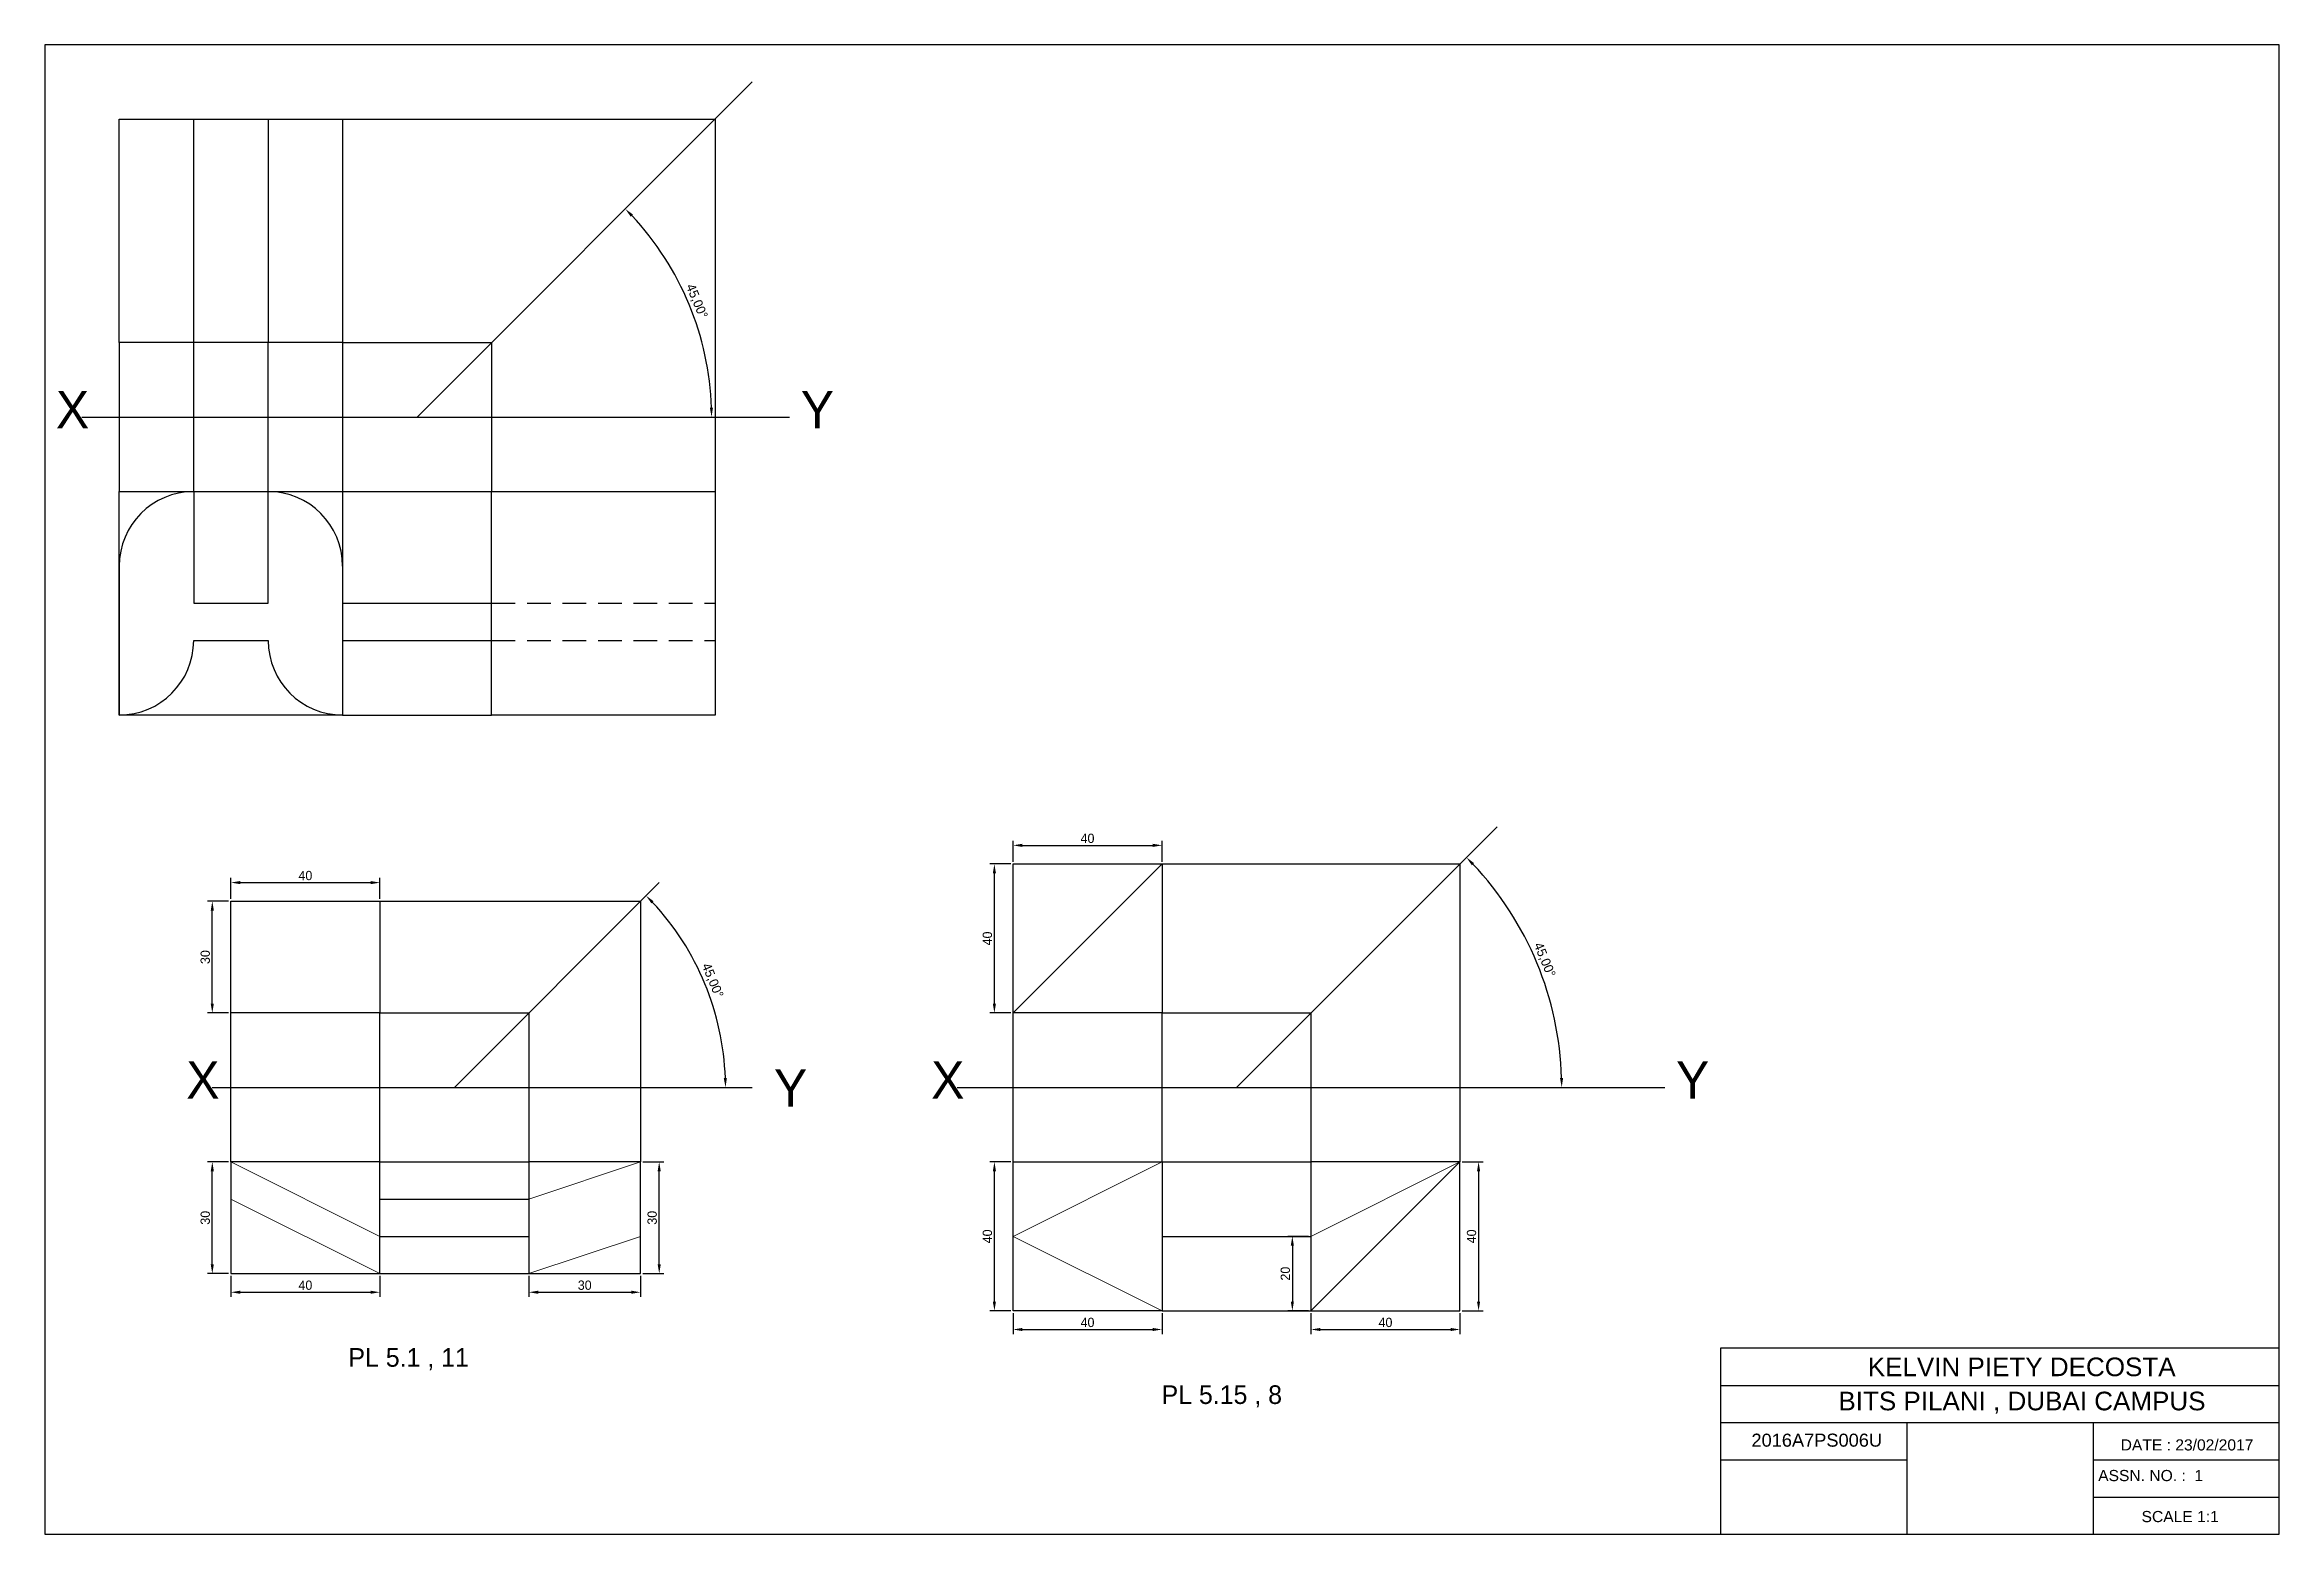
# Model space of a CAD drawing. Header units: millimetres. Extents: x 0 to 600, y 0 to 400.
import ezdxf

# ---------------------------------------------------------------- set-up
doc = ezdxf.new("R2010")
doc.units = ezdxf.units.MM
doc.linetypes.add('HIDDEN', pattern=[9.525, 6.35, -3.175])
doc.dimstyles.new('ISO-25', dxfattribs={"dimtxt": 2.5, "dimasz": 2.5, "dimexe": 1.25, "dimexo": 0.625, "dimtad": 1, "dimtxsty": 'Standard', "dimcen": 2.5, "dimadec": 0, "dimazin": 0, "dimtfac": 1, "dimtmove": 0, "dimatfit": 3, "dimfxl": 1, "dimarcsym": 0})

# ---------------------------------------------------------------- blocks, each defined once
blk = doc.blocks.new('*D1')
at = {"color": 0, "lineweight": -2, "transparency": 16777216}
blk.add_arc((100, 300), 79.06, 1.81193, 43.18807, dxfattribs=at)
at = {"color": 0, "transparency": 16777216}
for points in [[(157.34, 353.82), (157.94, 354.4), (155.9, 355.9)], [(179.43, 302.51), (178.6, 302.49), (179.06, 300)]]:
    blk.add_solid(points, dxfattribs=at)
at = {"layer": 'Defpoints', "color": 0, "transparency": 16777216}
for p in [(190, 390), (176.36, 320.46), (10, 300), (100, 300), (200, 300)]:
    blk.add_point(p, dxfattribs=at)
at = {"color": 0, "transparency": 16777216, "insert": (174.96, 331.05), "char_height": 2.5, "attachment_point": 5, "rotation": 292.5}
blk.add_mtext('45,00°', dxfattribs=at)
blk = doc.blocks.new('*D8')
at = {"color": 0, "lineweight": -2, "transparency": 16777216}
blk.add_arc((110, 120), 72.8, 1.96764, 43.03236, dxfattribs=at)
at = {"color": 0, "transparency": 16777216}
for points in [[(162.92, 169.39), (163.51, 169.97), (161.48, 171.48)], [(183.17, 122.51), (182.34, 122.49), (182.8, 120)]]:
    blk.add_solid(points, dxfattribs=at)
at = {"layer": 'Defpoints', "color": 0, "transparency": 16777216}
for p in [(170, 180), (180.32, 138.84), (45, 120), (110, 120), (190, 120)]:
    blk.add_point(p, dxfattribs=at)
at = {"color": 0, "transparency": 16777216, "insert": (179.18, 148.66), "char_height": 2.5, "attachment_point": 5, "rotation": 292.5}
blk.add_mtext('45,00°', dxfattribs=at)
blk = doc.blocks.new('*D9')
at = {"color": 0, "lineweight": -2, "transparency": 16777216}
for p, q in [((50, 69.38), (50, 63.75)), ((90, 69.38), (90, 63.75)), ((52.5, 65), (87.5, 65))]:
    blk.add_line(p, q, dxfattribs=at)
at = {"color": 0, "transparency": 16777216}
for points in [[(52.5, 65.42), (52.5, 64.58), (50, 65)], [(87.5, 65.42), (87.5, 64.58), (90, 65)]]:
    blk.add_solid(points, dxfattribs=at)
at = {"layer": 'Defpoints', "color": 0, "transparency": 16777216}
for p in [(50, 70), (90, 70), (90, 65)]:
    blk.add_point(p, dxfattribs=at)
at = {"color": 0, "transparency": 16777216, "insert": (70, 66.88), "char_height": 2.5, "attachment_point": 5}
blk.add_mtext('40', dxfattribs=at)
blk = doc.blocks.new('*D10')
at = {"color": 0, "lineweight": -2, "transparency": 16777216}
for p, q in [((49.38, 100), (43.75, 100)), ((45, 72.5), (45, 97.5)), ((49.38, 70), (43.75, 70))]:
    blk.add_line(p, q, dxfattribs=at)
at = {"color": 0, "transparency": 16777216}
for points in [[(44.58, 97.5), (45.42, 97.5), (45, 100)], [(44.58, 72.5), (45.42, 72.5), (45, 70)]]:
    blk.add_solid(points, dxfattribs=at)
at = {"layer": 'Defpoints', "color": 0, "transparency": 16777216}
for p in [(45, 100), (50, 100), (50, 70)]:
    blk.add_point(p, dxfattribs=at)
at = {"color": 0, "transparency": 16777216, "insert": (43.12, 85), "char_height": 2.5, "attachment_point": 5, "rotation": 90}
blk.add_mtext('30', dxfattribs=at)
blk = doc.blocks.new('*D11')
at = {"color": 0, "lineweight": -2, "transparency": 16777216}
for p, q in [((50, 170.62), (50, 176.25)), ((52.5, 175), (87.5, 175)), ((90, 170.62), (90, 176.25))]:
    blk.add_line(p, q, dxfattribs=at)
at = {"color": 0, "transparency": 16777216}
for points in [[(52.5, 175.42), (52.5, 174.58), (50, 175)], [(87.5, 175.42), (87.5, 174.58), (90, 175)]]:
    blk.add_solid(points, dxfattribs=at)
at = {"layer": 'Defpoints', "color": 0, "transparency": 16777216}
for p in [(90, 175), (50, 170), (90, 170)]:
    blk.add_point(p, dxfattribs=at)
at = {"color": 0, "transparency": 16777216, "insert": (70, 176.88), "char_height": 2.5, "attachment_point": 5}
blk.add_mtext('40', dxfattribs=at)
blk = doc.blocks.new('*D12')
at = {"color": 0, "lineweight": -2, "transparency": 16777216}
for p, q in [((49.38, 170), (43.75, 170)), ((45, 142.5), (45, 167.5)), ((49.38, 140), (43.75, 140))]:
    blk.add_line(p, q, dxfattribs=at)
at = {"color": 0, "transparency": 16777216}
for points in [[(44.58, 167.5), (45.42, 167.5), (45, 170)], [(44.58, 142.5), (45.42, 142.5), (45, 140)]]:
    blk.add_solid(points, dxfattribs=at)
at = {"layer": 'Defpoints', "color": 0, "transparency": 16777216}
for p in [(45, 170), (50, 170), (50, 140)]:
    blk.add_point(p, dxfattribs=at)
at = {"color": 0, "transparency": 16777216, "insert": (43.12, 155), "char_height": 2.5, "attachment_point": 5, "rotation": 90}
blk.add_mtext('30', dxfattribs=at)
blk = doc.blocks.new('*D13')
at = {"color": 0, "lineweight": -2, "transparency": 16777216}
for p, q in [((130, 69.38), (130, 63.75)), ((160, 69.38), (160, 63.75)), ((132.5, 65), (157.5, 65))]:
    blk.add_line(p, q, dxfattribs=at)
at = {"color": 0, "transparency": 16777216}
for points in [[(132.5, 65.42), (132.5, 64.58), (130, 65)], [(157.5, 65.42), (157.5, 64.58), (160, 65)]]:
    blk.add_solid(points, dxfattribs=at)
at = {"layer": 'Defpoints', "color": 0, "transparency": 16777216}
for p in [(130, 70), (160, 70), (160, 65)]:
    blk.add_point(p, dxfattribs=at)
at = {"color": 0, "transparency": 16777216, "insert": (145, 66.88), "char_height": 2.5, "attachment_point": 5}
blk.add_mtext('30', dxfattribs=at)
blk = doc.blocks.new('*D14')
at = {"color": 0, "lineweight": -2, "transparency": 16777216}
for p, q in [((160.62, 100), (166.25, 100)), ((165, 72.5), (165, 97.5)), ((160.62, 70), (166.25, 70))]:
    blk.add_line(p, q, dxfattribs=at)
at = {"color": 0, "transparency": 16777216}
for points in [[(164.58, 97.5), (165.42, 97.5), (165, 100)], [(164.58, 72.5), (165.42, 72.5), (165, 70)]]:
    blk.add_solid(points, dxfattribs=at)
at = {"layer": 'Defpoints', "color": 0, "transparency": 16777216}
for p in [(160, 100), (165, 100), (160, 70)]:
    blk.add_point(p, dxfattribs=at)
at = {"color": 0, "transparency": 16777216, "insert": (163.12, 85), "char_height": 2.5, "attachment_point": 5, "rotation": 90}
blk.add_mtext('30', dxfattribs=at)
blk = doc.blocks.new('*D16')
at = {"color": 0, "lineweight": -2, "transparency": 16777216}
blk.add_arc((320, 120), 87.32, 1.64043, 43.35957, dxfattribs=at)
at = {"color": 0, "transparency": 16777216}
for points in [[(383.19, 179.66), (383.79, 180.24), (381.75, 181.75)], [(407.7, 122.51), (406.87, 122.49), (407.32, 120)]]:
    blk.add_solid(points, dxfattribs=at)
at = {"layer": 'Defpoints', "color": 0, "transparency": 16777216}
for p in [(390, 190), (404.35, 142.6), (245, 120), (320, 120), (435, 120)]:
    blk.add_point(p, dxfattribs=at)
at = {"color": 0, "transparency": 16777216, "insert": (402.6, 154.21), "char_height": 2.5, "attachment_point": 5, "rotation": 292.5}
blk.add_mtext('45,00°', dxfattribs=at)
blk = doc.blocks.new('*D17')
at = {"color": 0, "lineweight": -2, "transparency": 16777216}
for p, q in [((260, 59.38), (260, 53.75)), ((262.5, 55), (297.5, 55)), ((300, 59.38), (300, 53.75))]:
    blk.add_line(p, q, dxfattribs=at)
at = {"color": 0, "transparency": 16777216}
for points in [[(262.5, 55.42), (262.5, 54.58), (260, 55)], [(297.5, 55.42), (297.5, 54.58), (300, 55)]]:
    blk.add_solid(points, dxfattribs=at)
at = {"layer": 'Defpoints', "color": 0, "transparency": 16777216}
for p in [(260, 60), (300, 60), (300, 55)]:
    blk.add_point(p, dxfattribs=at)
at = {"color": 0, "transparency": 16777216, "insert": (280, 56.88), "char_height": 2.5, "attachment_point": 5}
blk.add_mtext('40', dxfattribs=at)
blk = doc.blocks.new('*D18')
at = {"color": 0, "lineweight": -2, "transparency": 16777216}
for p, q in [((259.38, 100), (253.75, 100)), ((255, 62.5), (255, 97.5)), ((259.38, 60), (253.75, 60))]:
    blk.add_line(p, q, dxfattribs=at)
at = {"color": 0, "transparency": 16777216}
for points in [[(254.58, 97.5), (255.42, 97.5), (255, 100)], [(254.58, 62.5), (255.42, 62.5), (255, 60)]]:
    blk.add_solid(points, dxfattribs=at)
at = {"layer": 'Defpoints', "color": 0, "transparency": 16777216}
for p in [(255, 100), (260, 100), (260, 60)]:
    blk.add_point(p, dxfattribs=at)
at = {"color": 0, "transparency": 16777216, "insert": (253.12, 80), "char_height": 2.5, "attachment_point": 5, "rotation": 90}
blk.add_mtext('40', dxfattribs=at)
blk = doc.blocks.new('*D19')
at = {"color": 0, "lineweight": -2, "transparency": 16777216}
for p, q in [((259.38, 180), (253.75, 180)), ((255, 142.5), (255, 177.5)), ((259.38, 140), (253.75, 140))]:
    blk.add_line(p, q, dxfattribs=at)
at = {"color": 0, "transparency": 16777216}
for points in [[(254.58, 177.5), (255.42, 177.5), (255, 180)], [(254.58, 142.5), (255.42, 142.5), (255, 140)]]:
    blk.add_solid(points, dxfattribs=at)
at = {"layer": 'Defpoints', "color": 0, "transparency": 16777216}
for p in [(255, 180), (260, 180), (260, 140)]:
    blk.add_point(p, dxfattribs=at)
at = {"color": 0, "transparency": 16777216, "insert": (253.12, 160), "char_height": 2.5, "attachment_point": 5, "rotation": 90}
blk.add_mtext('40', dxfattribs=at)
blk = doc.blocks.new('*D20')
at = {"color": 0, "lineweight": -2, "transparency": 16777216}
for p, q in [((260, 180.62), (260, 186.25)), ((300, 180.62), (300, 186.25)), ((262.5, 185), (297.5, 185))]:
    blk.add_line(p, q, dxfattribs=at)
at = {"color": 0, "transparency": 16777216}
for points in [[(262.5, 185.42), (262.5, 184.58), (260, 185)], [(297.5, 185.42), (297.5, 184.58), (300, 185)]]:
    blk.add_solid(points, dxfattribs=at)
at = {"layer": 'Defpoints', "color": 0, "transparency": 16777216}
for p in [(260, 180), (300, 185), (300, 180)]:
    blk.add_point(p, dxfattribs=at)
at = {"color": 0, "transparency": 16777216, "insert": (280, 186.88), "char_height": 2.5, "attachment_point": 5}
blk.add_mtext('40', dxfattribs=at)
blk = doc.blocks.new('*D21')
at = {"color": 0, "lineweight": -2, "transparency": 16777216}
for p, q in [((380.62, 100), (386.25, 100)), ((385, 97.5), (385, 62.5)), ((380.62, 60), (386.25, 60))]:
    blk.add_line(p, q, dxfattribs=at)
at = {"color": 0, "transparency": 16777216}
for points in [[(384.58, 97.5), (385.42, 97.5), (385, 100)], [(384.58, 62.5), (385.42, 62.5), (385, 60)]]:
    blk.add_solid(points, dxfattribs=at)
at = {"layer": 'Defpoints', "color": 0, "transparency": 16777216}
for p in [(380, 100), (380, 60), (385, 60)]:
    blk.add_point(p, dxfattribs=at)
at = {"color": 0, "transparency": 16777216, "insert": (383.12, 80), "char_height": 2.5, "attachment_point": 5, "rotation": 90}
blk.add_mtext('40', dxfattribs=at)
blk = doc.blocks.new('*D22')
at = {"color": 0, "lineweight": -2, "transparency": 16777216}
for p, q in [((340, 59.38), (340, 53.75)), ((342.5, 55), (377.5, 55)), ((380, 59.38), (380, 53.75))]:
    blk.add_line(p, q, dxfattribs=at)
at = {"color": 0, "transparency": 16777216}
for points in [[(342.5, 55.42), (342.5, 54.58), (340, 55)], [(377.5, 55.42), (377.5, 54.58), (380, 55)]]:
    blk.add_solid(points, dxfattribs=at)
at = {"layer": 'Defpoints', "color": 0, "transparency": 16777216}
for p in [(340, 60), (380, 60), (380, 55)]:
    blk.add_point(p, dxfattribs=at)
at = {"color": 0, "transparency": 16777216, "insert": (360, 56.88), "char_height": 2.5, "attachment_point": 5}
blk.add_mtext('40', dxfattribs=at)
blk = doc.blocks.new('*D23')
at = {"color": 0, "lineweight": -2, "transparency": 16777216}
for p, q in [((339.38, 80), (333.75, 80)), ((335, 77.5), (335, 62.5)), ((339.38, 60), (333.75, 60))]:
    blk.add_line(p, q, dxfattribs=at)
at = {"color": 0, "transparency": 16777216}
for points in [[(334.58, 77.5), (335.42, 77.5), (335, 80)], [(334.58, 62.5), (335.42, 62.5), (335, 60)]]:
    blk.add_solid(points, dxfattribs=at)
at = {"layer": 'Defpoints', "color": 0, "transparency": 16777216}
for p in [(340, 80), (335, 60), (340, 60)]:
    blk.add_point(p, dxfattribs=at)
at = {"color": 0, "transparency": 16777216, "insert": (333.12, 70), "char_height": 2.5, "attachment_point": 5, "rotation": 90}
blk.add_mtext('20', dxfattribs=at)

msp = doc.modelspace()

# ---------------------------------------------------------------- linework, layer by layer
at = {"color": 141, "true_color": 0xadddf7}
for p, q in [((100, 300), (190, 390)), ((80, 380), (180, 380)), ((180, 380), (180, 280)), ((20, 320), (20, 280)), ((40, 280), (40, 320)), ((60, 280), (60, 320)), ((80, 320), (80, 280)), ((80, 320), (120, 320)), ((120, 320), (120, 280)), ((10, 300), (200, 300)), ((80, 280), (120, 280)), ((80, 250), (120, 250)), ((80, 240), (120, 240)), ((80, 220), (120, 220)), ((320, 120), (390, 190)), ((300, 180), (380, 180)), ((380, 180), (380, 100)), ((110, 120), (165, 175)), ((90, 170), (160, 170)), ((160, 170), (160, 100)), ((50, 100), (50, 140)), ((90, 140), (130, 140)), ((90, 100), (90, 140)), ((130, 140), (130, 100)), ((260, 100), (260, 140)), ((300, 140), (340, 140)), ((300, 100), (300, 140)), ((340, 140), (340, 100)), ((45, 120), (190, 120)), ((245, 120), (435, 120)), ((90, 100), (130, 100)), ((300, 100), (340, 100)), ((90, 90), (130, 90)), ((90, 80), (130, 80)), ((300, 80), (340, 80)), ((90, 70), (130, 70)), ((300, 60), (340, 60))]:
    msp.add_line(p, q, dxfattribs=at)
for p, q in [((40, 320), (40, 380)), ((60, 380), (60, 320)), ((40, 280), (40, 250)), ((60, 250), (60, 280)), ((20, 260), (20, 220)), ((80, 260), (80, 220)), ((40, 250), (60, 250)), ((40, 240), (60, 240)), ((450, 40), (600, 40)), ((500, 30), (500, 0)), ((550, 30), (550, 0)), ((450, 20), (500, 20)), ((550, 20), (600, 20)), ((550, 10), (600, 10))]:
    msp.add_line(p, q)
at = {"color": 240, "linetype": 'HIDDEN', "true_color": 0xed1f24}
for p, q in [((120, 250), (180, 250)), ((120, 240), (180, 240))]:
    msp.add_line(p, q, dxfattribs=at)
at = {"lineweight": 20}
for p, q in [((260, 140), (260, 180)), ((260, 180), (300, 180)), ((260, 140), (300, 180)), ((300, 180), (300, 140)), ((300, 140), (260, 140)), ((50, 90), (50, 100)), ((50, 100), (90, 80)), ((160, 100), (130, 90)), ((160, 100), (160, 80)), ((260, 80), (300, 100)), ((260, 80), (260, 100)), ((260, 100), (300, 100)), ((300, 100), (300, 60)), ((380, 100), (340, 60)), ((340, 80), (380, 100)), ((380, 100), (340, 100)), ((340, 100), (340, 80)), ((380, 60), (380, 100)), ((50, 90), (50, 70)), ((90, 70), (50, 90)), ((130, 90), (130, 70)), ((90, 80), (90, 70)), ((160, 80), (130, 70)), ((160, 70), (160, 80)), ((260, 80), (260, 60)), ((300, 60), (260, 80)), ((340, 60), (340, 80)), ((50, 70), (90, 70)), ((130, 70), (160, 70)), ((260, 60), (300, 60)), ((340, 60), (380, 60))]:
    msp.add_line(p, q, dxfattribs=at)
at = {"lineweight": 30}
msp.add_line((450, 30), (600, 30), dxfattribs=at)
for points in [[(0, 400), (0, 0), (600, 0), (600, 400), (0, 400)], [(20, 320), (20, 380), (80, 380), (80, 320), (20, 320)], [(120, 280), (180, 280), (180, 220), (120, 220), (120, 280)], [(600, 50), (450, 50), (450, 0), (600, 0), (600, 50)]]:
    msp.add_lwpolyline(points)
at = {"color": 40, "true_color": 0xf8d731}
for points in [[(20, 380), (80, 380), (80, 320), (20, 320)], [(20, 280), (80, 280), (80, 220), (20, 220)], [(120, 280), (180, 280), (180, 220), (120, 220)]]:
    msp.add_lwpolyline(points, close=True, dxfattribs=at)
for points in [[(260, 140), (260, 180), (300, 180), (300, 140), (260, 140)], [(50, 140), (50, 170), (90, 170), (90, 140), (50, 140)], [(50, 100), (50, 70), (90, 70), (90, 100), (50, 100)], [(130, 100), (130, 70), (160, 70), (160, 100), (130, 100)], [(260, 60), (260, 100), (300, 100), (300, 60), (260, 60)], [(340, 100), (340, 60), (380, 60), (380, 100), (340, 100)]]:
    msp.add_lwpolyline(points, dxfattribs=at)
at = {"lineweight": 20}
msp.add_lwpolyline([(50, 170), (50, 140), (90, 140), (90, 170), (50, 170)], dxfattribs=at)
for centre, start, end in [((40, 260), 90, 180), ((60, 260), 0, 90), ((20, 240), 270, 0), ((80, 240), 180, 270)]:
    msp.add_arc(centre, 20, start, end)

# ---------------------------------------------------------------- texts
at = {"color": 141, "true_color": 0xadddf7, "attachment_point": 1}
for s, width, insert, char_height in [('\\pi1.6667;X', 10, (1.347, 307.019), 10), ('\\pi1.6667;Y', 10, (201.347, 307.019), 10), ('\\pi1.6667;X', 10, (36.347, 127.019), 10), ('\\pi1.6667;X', 10, (236.347, 127.019), 10), ('\\pi1.6667;Y', 10, (436.347, 127.019), 10), ('\\pi1.6667;Y', 10, (194.144, 124.838), 10), ('\\pi21.552;{\\C256;PL 5.1 , 11}', 85.60489, (60, 50), 5), ('\\pi19.886;{\\C256;PL 5.15 , 8}', 85.60489, (280, 40), 5)]:
    msp.add_mtext_dynamic_manual_height_columns(s, width=width, gutter_width=50, heights=[0], dxfattribs=dict(at, insert=insert, char_height=char_height))
at = {"attachment_point": 1}
for s, width, heights, insert, char_height in [('\\pi8.4721;{\\fArial|b0|i0|c0|p34;KELVIN PIETY DECOSTA}', 99.12013, [10], (481.016, 47.464), 5), ('\\pi14.288;{\\fArial|b0|i0|c0|p34;BITS PILANI , DUBAI CAMPUS}', 126.28702, [0], (467.325, 38.297), 5), ('\\pi9.4434;{\\fArial|b0|i0|c0|p34;2016A7PS006U}', 53.41883, [0], (448.829, 27.029), 3.5), ('\\pi9.2702;{\\fArial|b0|i0|c0|p34;DATE : 23/02/2017}', 53.67273, [0], (548.135, 25.507), 3), ('{\\fArial|b0|i0|c0|p34;ASSN. NO. :  1}', 46.81753, [0], (551.368, 17.282), 3), ('\\pi1.3336;{\\fArial|b0|i0|c0|p34;SCALE 1:1}', 22.4435, [2.849], (561.679, 6.268), 3)]:
    msp.add_mtext_dynamic_manual_height_columns(s, width=width, gutter_width=12.5, heights=heights, dxfattribs=dict(at, insert=insert, char_height=char_height))

# ---------------------------------------------------------------- dimensions: what is measured, and where the dimension line sits
at = {"color": 141, "true_color": 0xadddf7}
for base, line1, line2, picture, middle in [((176.363, 320.461), ((100, 300), (190, 390)), ((10, 300), (200, 300)), '*D1', (174.964, 331.051)), ((404.346, 142.6), ((245, 120), (435, 120)), ((320, 120), (390, 190)), '*D16', (402.599, 154.214)), ((180.32, 138.842), ((45, 120), (190, 120)), ((110, 120), (170, 180)), '*D8', (179.184, 148.657))]:
    dim = msp.add_angular_dim_2l(base=base, line1=line1, line2=line2, dimstyle='ISO-25', override={"dimadec": 2, "dimfrac": 2}, dxfattribs=at)
    dim.commit()
    dim.dimension.update_dxf_attribs({"geometry": picture, "text_midpoint": middle})
for base, p1, p2, picture, middle in [((300, 185), (260, 180), (300, 180), '*D20', (280, 186.875)), ((90, 175), (50, 170), (90, 170), '*D11', (70, 176.875)), ((90, 65), (50, 70), (90, 70), '*D9', (70, 66.875)), ((160, 65), (130, 70), (160, 70), '*D13', (145, 66.875)), ((300, 55), (260, 60), (300, 60), '*D17', (280, 56.875)), ((380, 55), (340, 60), (380, 60), '*D22', (360, 56.875))]:
    dim = msp.add_linear_dim(base=base, p1=p1, p2=p2, dimstyle='ISO-25', override={"dimadec": 2, "dimfrac": 2})
    dim.commit()
    dim.dimension.update_dxf_attribs({"geometry": picture, "text_midpoint": middle})
for base, p1, p2, picture, middle in [((255, 180), (260, 140), (260, 180), '*D19', (253.125, 160)), ((45, 170), (50, 140), (50, 170), '*D12', (43.125, 155)), ((45, 100), (50, 70), (50, 100), '*D10', (43.125, 85)), ((165, 100), (160, 70), (160, 100), '*D14', (163.125, 85)), ((255, 100), (260, 60), (260, 100), '*D18', (253.125, 80)), ((385, 60), (380, 100), (380, 60), '*D21', (383.125, 80)), ((335, 60), (340, 80), (340, 60), '*D23', (333.125, 70))]:
    dim = msp.add_linear_dim(base=base, p1=p1, p2=p2, angle=90, dimstyle='ISO-25', override={"dimadec": 2, "dimfrac": 2})
    dim.commit()
    dim.dimension.update_dxf_attribs({"geometry": picture, "text_midpoint": middle})

doc.saveas('drawing.dxf')
